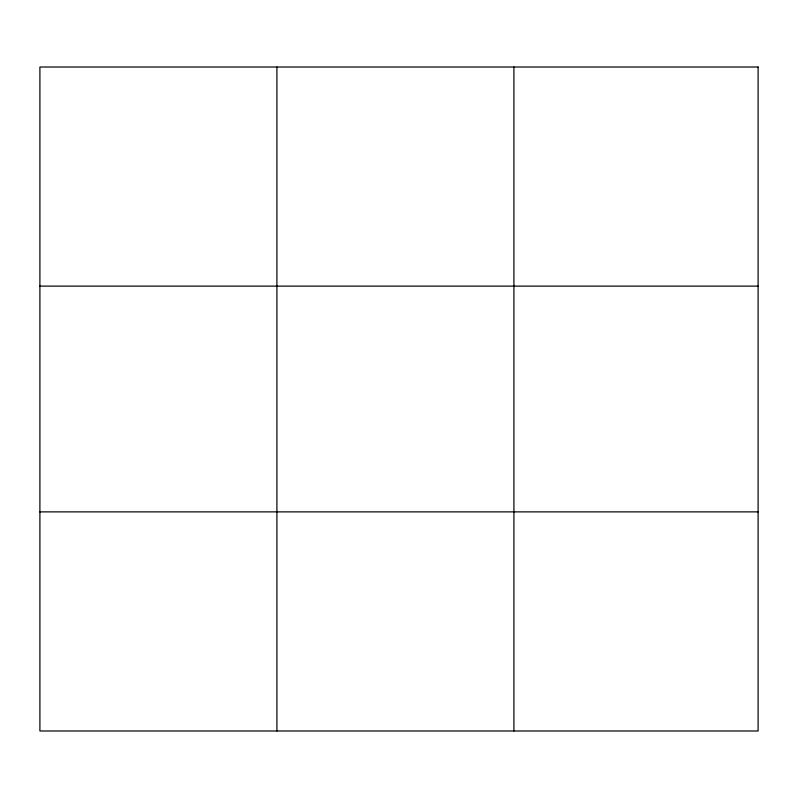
<?xml version="1.0" encoding="UTF-8"?>
<svg xmlns="http://www.w3.org/2000/svg" width="798" height="798" viewBox="0 0 798 798"><rect width="100%" height="100%" fill="white"/><g stroke="black" fill="none" stroke-linecap="round" stroke-linejoin="round"><path stroke-width="1.2" d="M276.906 730.988L276.906 67.012M513.912 730.988L513.912 67.012M39.9 286.123L758.1 286.123M39.9 511.877L758.1 511.877M758.1 67.012L758.1 730.988L39.9 730.988L39.9 67.012L758.1 67.012"/></g></svg>
